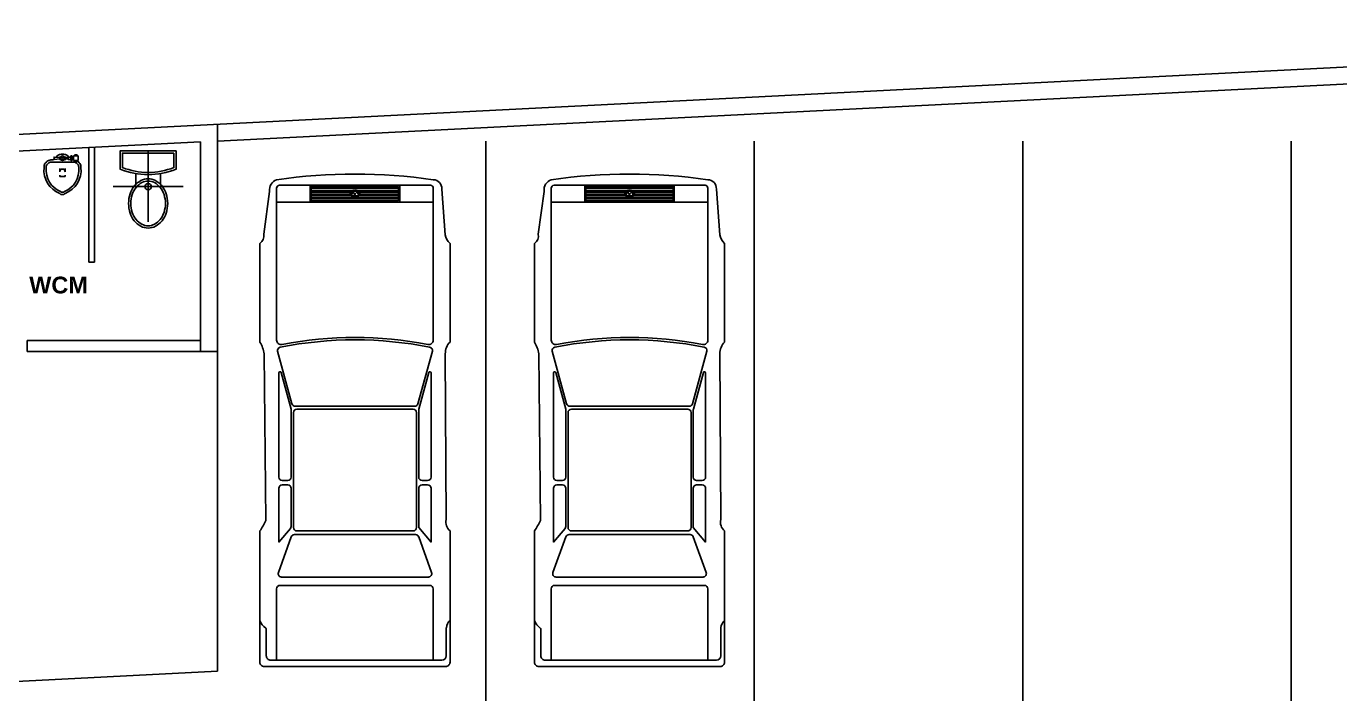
# Model space of a CAD drawing. Header units: millimetres. Extents: x -238.3 to -200.1, y 716.8 to 744.5.
# Drawn here: x -224.39 to -212.65, y 738.44 to 744.46 of the extents above; entities that cross this region are included whole.
import ezdxf

# ---------------------------------------------------------------- set-up
doc = ezdxf.new("R2010")
doc.units = ezdxf.units.MM
doc.header["$LTSCALE"] = 0.25
for name, color, linetype in [('banqueta ext.', 152, 'Continuous'), ('estacionamiento', 2, 'Continuous'), ('muebles sanitarios', 127, 'Continuous'), ('muro 2', 142, 'Continuous'), ('puertas', 134, 'Continuous'), ('terreno', 156, 'Continuous'), ('texto', 242, 'Continuous')]:
    doc.layers.add(name, color=color, linetype=linetype)
doc.styles.add('fachada', font='swissbo.ttf')

# ---------------------------------------------------------------- blocks, each defined once
blk = doc.blocks.new('ZJETTAPL')
for p, q in [((0.106, 1.659), (0.344, 1.659)), ((0.066, 1.619), (0.066, 0.089)), ((0.066, 1.566), (0.705, 1.566)), ((0.735, 1.536), (0.735, 0.196)), ((4.159, 0.166), (4.159, 1.566)), ((4.159, 1.266), (4.309, 1.266)), ((4.169, 0.476), (4.169, 1.256)), ((4.169, 1.256), (4.299, 1.256)), ((4.189, 0.476), (4.189, 1.256)), ((4.199, 0.476), (4.199, 1.256)), ((4.219, 0.905), (4.219, 1.256)), ((4.229, 0.909), (4.229, 1.256)), ((4.249, 0.905), (4.249, 1.256)), ((4.259, 0.892), (4.259, 1.256)), ((4.279, 0.476), (4.279, 1.256)), ((4.289, 0.476), (4.289, 1.256)), ((4.299, 0.476), (4.299, 1.256)), ((4.213, 0.857), (4.252, 0.882)), ((4.215, 0.882), (4.251, 0.846)), ((4.219, 0.476), (4.219, 0.826)), ((4.251, 0.846), (4.224, 0.835)), ((4.252, 0.882), (4.227, 0.898)), ((4.229, 0.476), (4.229, 0.822)), ((4.249, 0.476), (4.249, 0.826)), ((4.259, 0.476), (4.259, 0.839)), ((4.169, 0.476), (4.299, 0.476)), ((4.159, 0.466), (4.309, 0.466)), ((0.066, 0.166), (0.705, 0.166)), ((0.106, 0.049), (0.356, 0.049))]:
    blk.add_line(p, q)
for points in [[(1.314, 1.663, -0.040399), (1.221, 1.716), (0.049, 1.716, 0.414214), (0.009, 1.676), (0.009, 0.056, 0.414214), (0.049, 0.016), (1.221, 0.016, -0.281361), (1.323, 0.051), (2.804, 0.058, -0.212318), (2.909, 0.016), (3.789, 0.016, -0.184172), (3.868, 0.058), (4.276, 0.089, 0.412304), (4.359, 0.166, 0.071429), (4.359, 1.566, 0.351324), (4.255, 1.63), (3.873, 1.682, -0.284391), (3.789, 1.716), (2.909, 1.716, -0.0997), (2.804, 1.677)], [(1.702, 1.436, -0.414214), (1.672, 1.466), (1.672, 1.516, -0.414214), (1.702, 1.546), (2.634, 1.546, -0.874628), (2.636, 1.526), (2.31, 1.437, -0.066879), (2.302, 1.436)], [(2.863, 1.534, 0.435419), (2.826, 1.557), (2.358, 1.429, 0.337972), (2.335, 1.4), (2.335, 0.332, 0.337972), (2.358, 0.303), (2.826, 0.174, 0.435419), (2.863, 0.198, 0.097943)], [(4.284, 0.166), (2.926, 0.166, -0.470851), (2.887, 0.213, 0.095001), (2.887, 1.518, -0.470851), (2.926, 1.566), (4.284, 1.566, -0.414214), (4.309, 1.541), (4.309, 0.191, -0.414214)], [(1.251, 0.296), (1.121, 0.186), (1.602, 0.186, 0.414214), (1.632, 0.216), (1.632, 0.266, 0.414214), (1.602, 0.296)], [(1.702, 0.296, 0.414214), (1.672, 0.266), (1.672, 0.216, 0.414214), (1.702, 0.186), (2.634, 0.186, 0.874628), (2.636, 0.206), (2.31, 0.295, 0.066879), (2.302, 0.296)]]:
    blk.add_lwpolyline(points, format="xyb", close=True)
for points in [[(1.188, 0.325), (1.188, 1.407, 0.315355), (1.168, 1.435), (0.849, 1.551, 0.520502), (0.809, 1.523), (0.809, 0.209, 0.520502), (0.849, 0.181), (1.168, 0.296)], [(1.243, 1.443, 0.176757), (1.262, 1.436, -0.176757), (1.243, 1.443), (1.121, 1.546), (1.602, 1.546, -0.414214), (1.632, 1.516), (1.632, 1.466, -0.414214), (1.602, 1.436), (1.262, 1.436)], [(1.221, 1.386), (1.221, 0.346, 0.414214), (1.251, 0.316), (2.279, 0.316, 0.414214), (2.309, 0.346), (2.309, 1.386, 0.414214), (2.279, 1.416), (1.251, 1.416)], [(4.257, 0.836, 0.259187), (4.257, 0.895, 0.583967), (4.21, 0.895, 0.259397), (4.21, 0.836, 0.588403), (4.258, 0.836, 0.588403)], [(4.249, 0.841, 0.259126), (4.249, 0.89, 0.582877), (4.219, 0.891, 0.259126), (4.219, 0.841, 0.588403), (4.249, 0.841)]]:
    blk.add_lwpolyline(points, format="xyb")
for centre, radius, start, end in [((0.106, 1.619), 0.04, 90, 180), ((0.344, 1.669), 0.01, 270, 323.0423), ((0.484, 1.565), 0.164, 112.9496, 143.0423), ((0.705, 1.536), 0.03, 0, 90), ((1.251, 1.386), 0.03, 90, 180), ((2.279, 1.386), 0.03, 0, 90), ((1.158, 0.325), 0.03, 289.9883, 0), ((0.705, 0.196), 0.03, 270, 0), ((0.106, 0.089), 0.04, 180, 270), ((0.35, -0.046), 0.095, 40.5537, 86.2571)]:
    blk.add_arc(centre, radius, start, end)
blk = doc.blocks.new('1SANIT')
for p, q in [((0.32, 0.564), (0.32, -0.064)), ((0.203, 0.36), (0.299, 0.36)), ((0.006, 0.25), (0.634, 0.25)), ((0.203, 0.14), (0.299, 0.14))]:
    blk.add_line(p, q)
for points in [[(0, 0.5), (0, 0), (0.164, 0, 0.085529), (0.214, 0.25, 0.085529), (0.164, 0.5)], [(0.02, 0.48), (0.02, 0.02), (0.15, 0.02, 0.080634), (0.194, 0.25, 0.080634), (0.15, 0.48)], [(0.47, 0.425, 0.07974), (0.384, 0.411, 0.08865), (0.314, 0.374, 0.10507), (0.266, 0.315, 0.120602), (0.25, 0.25, 0.120602), (0.266, 0.185, 0.10507), (0.314, 0.126, 0.08865), (0.384, 0.089, 0.07974), (0.47, 0.075, 0.07974), (0.556, 0.089, 0.08865), (0.626, 0.126, 0.10507), (0.674, 0.185, 0.120602), (0.69, 0.25, 0.120602), (0.674, 0.315, 0.10507), (0.626, 0.374, 0.08865), (0.556, 0.411, 0.07974)], [(0.47, 0.405, 0.07974), (0.39, 0.392, 0.08865), (0.327, 0.358, 0.10507), (0.284, 0.306, 0.120602), (0.27, 0.25, 0.120602), (0.284, 0.194, 0.10507), (0.327, 0.142, 0.08865), (0.39, 0.108, 0.07974), (0.47, 0.095, 0.07974), (0.55, 0.108, 0.08865), (0.613, 0.142, 0.10507), (0.656, 0.194, 0.120602), (0.67, 0.25, 0.120602), (0.656, 0.306, 0.10507), (0.613, 0.358, 0.08865), (0.55, 0.392, 0.07974)]]:
    blk.add_lwpolyline(points, format="xyb", close=True)
blk.add_circle((0.32, 0.25), 0.0284)
blk = doc.blocks.new('Ming01-p')
at = {"color": 0, "linetype": 'ByBlock'}
for p, q in [((0.201, 0.024), (0.231, 0.024)), ((0.201, -0.024), (0.231, -0.024))]:
    blk.add_line(p, q, dxfattribs=at)
for points in [[(0.09, 0.13), (0.08, 0.13), (0.08, 0.11), (0.09, 0.11)], [(0.1, 0.1), (0.09, 0.1), (0.09, 0.14), (0.13, 0.14), (0.13, 0.1), (0.1, 0.1)], [(0.13, 0.135), (0.135, 0.135), (0.135, 0.105), (0.13, 0.105)], [(0.135, 0.13), (0.14, 0.13), (0.14, 0.11), (0.135, 0.11)], [(0.14, 0.125), (0.15, 0.125), (0.15, 0.115), (0.14, 0.115)], [(0.1, 0.075), (0.09, 0.075), (0.09, 0.085), (0.13, 0.085), (0.13, 0.075), (0.12, 0.075)], [(0.1, 0.085), (0.1, 0.1)], [(0.1, 0.017), (0.1, 0.03), (0.12, 0.03), (0.12, 0.017)], [(0.105, 0.03), (0.105, 0.05), (0.115, 0.05), (0.115, 0.03)], [(0.12, 0.085), (0.12, 0.1)], [(0.261, 0.024), (0.273, 0.024), (0.273, -0.024), (0.261, -0.024)], [(0.1, -0.017), (0.1, -0.025), (0.12, -0.025), (0.12, -0.017)], [(0.105, -0.025), (0.1, -0.075), (0.12, -0.075), (0.115, -0.025)]]:
    blk.add_lwpolyline(points, dxfattribs=at)
for points in [[(0.119, -0.075, -0.131652), (0.125, -0.1), (0.125, -0.104, 0.198912), (0.14, -0.14), (0.151, -0.15, 0.198912), (0.186, -0.165), (0.194, -0.165, 0.336133), (0.425, -0.025, 0.414214), (0.425, 0.025, 0.336133), (0.194, 0.165), (0.186, 0.165, 0.198912), (0.151, 0.15), (0.14, 0.14, 0.035489), (0.135, 0.134)], [(0.15, 0.121, -0.073764), (0.156, 0.127, 0.047441), (0.163, 0.134, -0.239556), (0.188, 0.145, 0.041082), (0.196, 0.145, -0.335935), (0.407, 0.018, -0.414214), (0.407, -0.018, -0.335935), (0.196, -0.145, 0.041082), (0.188, -0.145, -0.239556), (0.163, -0.134, 0.047441), (0.156, -0.127, -0.223675), (0.145, -0.104), (0.145, 0), (0.145, 0.104, -0.091524), (0.147, 0.115)], [(0.075, 0), (0.075, 0.013, -0.267949), (0.1, 0.057, 0.267949)], [(0.075, 0), (0.075, -0.013, 0.267949), (0.1, -0.057, -0.010084), (0.102, -0.058)], [(0.123, 0.085, 0.076321), (0.125, 0.1)]]:
    blk.add_lwpolyline(points, format="xyb", dxfattribs=at)
blk.add_lwpolyline([(0.1, 0.05), (0.12, 0.05), (0.12, 0.075), (0.1, 0.075)], close=True, dxfattribs=at)
for radius in [0.02, 0.01]:
    blk.add_circle((0.11, 0), radius, dxfattribs=at)
blk.add_arc((0.231, 0), 0.024, 90, 270, dxfattribs=at)

msp = doc.modelspace()

# ---------------------------------------------------------------- linework, layer by layer
at = {"layer": 'banqueta ext.', "ltscale": 0.25}
for p, q in [((-222.685, 741.555), (-222.685, 738.699)), ((-222.685, 738.699), (-224.948, 738.585))]:
    msp.add_line(p, q, dxfattribs=at)
at = {"layer": 'estacionamiento', "ltscale": 0.25}
for p, q in [((-220.285, 743.436), (-220.285, 738.436)), ((-217.885, 743.436), (-217.885, 738.436)), ((-215.485, 743.436), (-215.485, 738.436)), ((-213.085, 743.436), (-213.085, 738.436))]:
    msp.add_line(p, q, dxfattribs=at)
at = {"layer": 'muro 2', "ltscale": 0.25}
for p, q in [((-224.385, 741.655), (-222.835, 741.655)), ((-224.385, 741.555), (-224.385, 741.655)), ((-224.385, 741.555), (-222.835, 741.555))]:
    msp.add_line(p, q, dxfattribs=at)
at = {"layer": 'puertas'}
for p, q in [((-223.835, 742.353), (-223.835, 743.378)), ((-223.785, 742.353), (-223.785, 743.381))]:
    msp.add_line(p, q, dxfattribs=at)
msp.add_lwpolyline([(-223.785, 742.353), (-223.835, 742.353)], dxfattribs=at)
at = {"layer": 'terreno'}
for p, q in [((-205.385, 744.462), (-229.016, 743.267)), ((-205.385, 744.311), (-222.685, 743.436)), ((-222.685, 741.555), (-222.685, 743.587)), ((-222.835, 743.429), (-225.085, 743.315)), ((-222.835, 741.555), (-222.835, 743.429)), ((-222.835, 741.555), (-222.685, 741.555)), ((-222.835, 741.555), (-222.685, 741.555))]:
    msp.add_line(p, q, dxfattribs=at)

# ---------------------------------------------------------------- block references
at = {"layer": 'muebles sanitarios', "ltscale": 0.5, "rotation": 270}
for name, p in [('Ming01-p', (-224.07, 743.393)), ('1SANIT', (-223.554, 743.349))]:
    msp.add_blockref(name, p, dxfattribs=at)
at = {"layer": 'muro 2', "ltscale": 0.5, "rotation": 89.99999999999999}
for p in [(-220.589, 738.732), (-218.134, 738.732)]:
    msp.add_blockref('ZJETTAPL', p, dxfattribs=at)

# ---------------------------------------------------------------- texts
at = {"layer": 'texto', "color": 0, "ltscale": 0.25, "style": 'fachada'}
msp.add_text('WCM', height=0.15, dxfattribs=at).set_placement((-224.367, 742.075))

doc.saveas('drawing.dxf')
